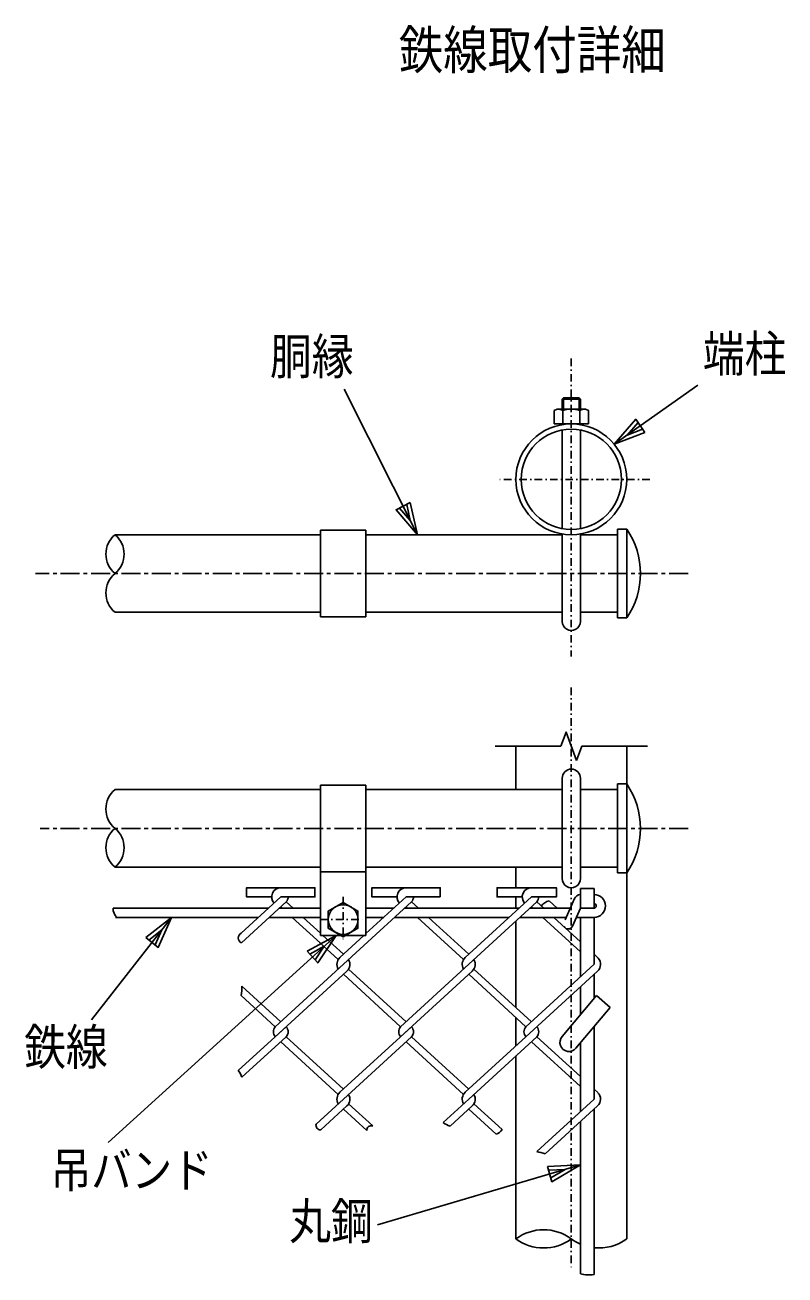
# Model space of a CAD drawing. Units: millimetres, scale not verified. Extents: x -4425 to 4425, y -3150 to 3150.
# Drawn here: x 1141 to 2140, y -1634 to 10 of the extents above; entities that cross this region are included whole.
import ezdxf
from ezdxf.enums import TextEntityAlignment as Align

# ---------------------------------------------------------------- set-up
doc = ezdxf.new("R2010")
doc.units = ezdxf.units.MM
doc.header["$LTSCALE"] = 20
doc.linetypes.add('USER1', pattern=[2, 1.25, -0.25, 0.25, -0.25])
doc.linetypes.add('USER3', pattern=[1.01, 0.5, -0.25, 0.01, -0.25])
doc.layers.add('0-0_1', color=7, linetype='Continuous', lineweight=25)
doc.layers.add('0-1_0', color=7, linetype='Continuous', lineweight=25)
doc.styles.add('ＭＳ ゴシック', font='')
doc.styles.get('ＭＳ ゴシック').set_extended_font_data('MS Gothic')

# ---------------------------------------------------------------- blocks, each defined once
blk = doc.blocks.new('C7')
at = {"layer": '0-0_1', "color": 4}
blk.add_line((122339.4, 48593.4), (120414.3, 52421.7), dxfattribs=at)
blk.add_lwpolyline([(122149.7, 49438.2), (122339.4, 48593.4), (121774.4, 49249.5)], close=True, dxfattribs=at)
blk.add_lwpolyline([(122055.9, 49391), (122150.7, 48968.6), (121868.2, 49296.7)], dxfattribs=at)
blk = doc.blocks.new('C8')
at = {"layer": '0-0_1', "color": 4}
blk.add_line((127511.9, 50975.4), (129713.1, 52526.7), dxfattribs=at)
blk.add_lwpolyline([(128319.5, 51287.7), (127511.9, 50975.4), (128077.6, 51631)], close=True, dxfattribs=at)
blk.add_lwpolyline([(128259, 51373.5), (127855.2, 51217.4), (128138, 51545.2)], dxfattribs=at)
blk = doc.blocks.new('C9')
at = {"layer": '0-0_1', "color": 4}
blk.add_line((120196.4, 38046.8), (114203, 32605.7), dxfattribs=at)
blk.add_lwpolyline([(119433.3, 37637.6), (120196.4, 38046.8), (119715.6, 37326.7)], close=True, dxfattribs=at)
blk.add_lwpolyline([(119503.8, 37559.9), (119885.4, 37764.5), (119645, 37404.4)], dxfattribs=at)
blk = doc.blocks.new('C10')
at = {"layer": '0-0_1', "color": 4}
blk.add_line((115873.9, 38526.8), (113767.1, 35826.7), dxfattribs=at)
blk.add_lwpolyline([(115191.6, 37993.7), (115873.9, 38526.8), (115522.7, 37735.3)], close=True, dxfattribs=at)
blk.add_lwpolyline([(115274.4, 37929.1), (115615.5, 38195.6), (115439.9, 37799.9)], dxfattribs=at)
blk = doc.blocks.new('C11')
at = {"layer": '0-0_1', "color": 4}
blk.add_line((126621.7, 32010.5), (121286.1, 30435), dxfattribs=at)
blk.add_lwpolyline([(125756.6, 31974), (126621.7, 32010.5), (125875.5, 31571.2)], close=True, dxfattribs=at)
blk.add_lwpolyline([(125786.3, 31873.3), (126218.9, 31891.6), (125845.8, 31671.9)], dxfattribs=at)

msp = doc.modelspace()

# ---------------------------------------------------------------- linework, layer by layer
at = {"layer": '0-0_1', "color": 4, "linetype": 'USER3'}
for p, q in [((1859.18, -428.66), (1859.18, -820.43)), ((1962.38, -587.43), (1761.98, -587.43)), ((1859.18, -861.25), (1859.18, -1624.84)), ((1559.18, -1136.66), (1559.18, -1196.66)), ((1529.18, -1166.66), (1589.18, -1166.66))]:
    msp.add_line(p, q, dxfattribs=at)
at = {"layer": '0-0_1'}
for p, q in [((1848.98, -480.03), (1847.18, -481.83)), ((1847.18, -481.83), (1847.18, -495.03)), ((1847.18, -481.83), (1871.18, -481.83)), ((1848.98, -480.03), (1869.38, -480.03)), ((1869.38, -480.03), (1871.18, -481.83)), ((1871.18, -481.83), (1871.18, -495.03)), ((1840.43, -495.03), (1836.68, -496.76)), ((1836.68, -496.76), (1836.68, -514.53)), ((1847.94, -514.53), (1847.94, -496.76)), ((1870.43, -514.53), (1870.43, -496.76)), ((1836.68, -514.53), (1881.68, -514.53)), ((1847.18, -514.53), (1847.18, -515.52)), ((1847.18, -522.53), (1847.18, -652.33)), ((1871.18, -514.53), (1871.18, -515.52)), ((1871.18, -522.53), (1871.18, -652.33)), ((1529.18, -654.33), (1529.18, -768.33)), ((1529.18, -654.33), (1589.18, -654.33)), ((1589.18, -654.33), (1589.18, -768.33)), ((1920.08, -652.83), (1920.08, -769.83)), ((1920.08, -652.83), (1932.08, -652.83)), ((1932.08, -652.83), (1932.08, -769.83)), ((1529.18, -660.33), (1259.18, -660.33)), ((1847.18, -660.33), (1589.18, -660.33)), ((1847.18, -659.34), (1847.18, -774.33)), ((1871.18, -659.34), (1871.18, -774.33)), ((1920.08, -660.33), (1871.18, -660.33)), ((1529.18, -762.33), (1259.18, -762.33)), ((1529.18, -768.33), (1589.18, -768.33)), ((1847.18, -762.33), (1589.18, -762.33)), ((1920.08, -762.33), (1871.18, -762.33)), ((1920.08, -769.83), (1932.08, -769.83)), ((1786.28, -938.66), (1786.28, -995.66)), ((1932.08, -938.66), (1932.08, -988.16)), ((1847.18, -980.66), (1847.18, -1112.66)), ((1871.18, -980.66), (1871.18, -1112.66)), ((1529.18, -995.66), (1259.18, -995.66)), ((1529.18, -989.66), (1529.18, -1187.66)), ((1529.18, -989.66), (1589.18, -989.66)), ((1589.18, -989.66), (1589.18, -1187.66)), ((1847.18, -995.66), (1589.18, -995.66)), ((1920.08, -995.66), (1871.18, -995.66)), ((1920.08, -988.16), (1920.08, -1105.16)), ((1920.08, -988.16), (1932.08, -988.16)), ((1932.08, -988.16), (1932.08, -1105.16)), ((1529.18, -1097.66), (1259.18, -1097.66)), ((1847.18, -1097.66), (1589.18, -1097.66)), ((1786.28, -1097.66), (1786.28, -1124.78)), ((1920.08, -1097.66), (1871.18, -1097.66)), ((1529.18, -1103.66), (1589.18, -1103.66)), ((1920.08, -1105.16), (1932.08, -1105.16)), ((1932.08, -1105.16), (1932.08, -1586.66)), ((1871.06, -1125.87), (1871.06, -1151.66)), ((1871.06, -1125.87), (1889.06, -1125.87)), ((1889.06, -1125.87), (1889.06, -1151.66)), ((1425.16, -1184.41), (1477.13, -1136.78)), ((1425.48, -1197.29), (1484.33, -1143.37)), ((1478.99, -1151.66), (1477.13, -1149.96)), ((1493.38, -1151.66), (1484.33, -1143.37)), ((1589.18, -1185.09), (1641.91, -1136.78)), ((1641.91, -1136.78), (1686.91, -1136.78)), ((1643.76, -1151.66), (1641.91, -1149.96)), ((1658.15, -1151.66), (1649.1, -1143.37)), ((1719.68, -1216.5), (1806.68, -1136.78)), ((1724.29, -1225.45), (1813.87, -1143.37)), ((1786.28, -1136.78), (1786.28, -1151.66)), ((1808.53, -1151.66), (1806.68, -1149.96)), ((1822.92, -1151.66), (1813.87, -1143.37)), ((1840.68, -1151.66), (1830.16, -1142.02)), ((1863.55, -1139.01), (1851.2, -1166.85)), ((1460.89, -1151.66), (1256.97, -1151.66)), ((1447.8, -1163.66), (1259.94, -1163.66)), ((1529.18, -1163.66), (1462.18, -1163.66)), ((1529.18, -1151.66), (1475.28, -1151.66)), ((1529.18, -1197.66), (1492.09, -1163.66)), ((1529.18, -1184.47), (1506.47, -1163.66)), ((1625.66, -1151.66), (1589.18, -1151.66)), ((1612.57, -1163.66), (1589.18, -1163.66)), ((1777.34, -1163.66), (1626.95, -1163.66)), ((1790.43, -1151.66), (1640.05, -1151.66)), ((1717.47, -1219.2), (1656.86, -1163.66)), ((1724.29, -1212.27), (1671.24, -1163.66)), ((1828.18, -1163.66), (1791.73, -1163.66)), ((1857.93, -1151.66), (1804.82, -1151.66)), ((1815.08, -1151.66), (1804.82, -1151.66)), ((1871.06, -1208.96), (1821.63, -1163.66)), ((1852.61, -1163.66), (1828.16, -1163.66)), ((1871.06, -1195.78), (1836.01, -1163.66)), ((1871.06, -1151.66), (1860.53, -1175.4)), ((1889.06, -1163.66), (1865.74, -1163.66)), ((1889.06, -1151.66), (1871.06, -1151.66)), ((1871.06, -1163.66), (1871.06, -1241.95)), ((1889.06, -1163.66), (1889.06, -1225.45)), ((1786.28, -1168.65), (1786.28, -1282.26)), ((1552.7, -1219.2), (1528.03, -1196.6)), ((1529.18, -1187.66), (1589.18, -1187.66)), ((1559.52, -1212.27), (1532.66, -1187.66)), ((1554.91, -1216.5), (1586.38, -1187.66)), ((1894.43, -1217.19), (1889.06, -1212.27)), ((1559.52, -1225.45), (1469.94, -1307.54)), ((1566.34, -1231.71), (1641.91, -1300.95)), ((1724.29, -1225.45), (1634.71, -1307.54)), ((1731.11, -1231.71), (1806.68, -1300.95)), ((1889.06, -1225.45), (1799.48, -1307.54)), ((1564.13, -1234.41), (1469.97, -1320.7)), ((1559.52, -1238.64), (1634.71, -1307.54)), ((1728.9, -1234.41), (1634.74, -1320.7)), ((1724.29, -1238.64), (1799.48, -1307.54)), ((1893.67, -1234.41), (1799.51, -1320.7)), ((1889.06, -1238.64), (1889.06, -1270.25)), ((1425.94, -1254.03), (1477.13, -1300.95)), ((1871.06, -1255.13), (1871.06, -1291.7)), ((1424.96, -1266.32), (1469.94, -1307.54)), ((1892.38, -1266.3), (1846.95, -1320.44)), ((1910.43, -1282.13), (1865.33, -1335.87)), ((1892.38, -1266.3), (1910.43, -1282.13)), ((1786.28, -1295.44), (1786.28, -1332.82)), ((1421.32, -1365.27), (1484.3, -1307.56)), ((1554.91, -1393.85), (1649.07, -1307.56)), ((1889.06, -1307.59), (1889.06, -1402.81)), ((1426.17, -1374.02), (1484.33, -1320.72)), ((1552.7, -1396.56), (1477.13, -1327.31)), ((1559.52, -1389.62), (1484.33, -1320.72)), ((1559.52, -1402.81), (1649.1, -1320.72)), ((1717.47, -1396.56), (1641.91, -1327.31)), ((1724.29, -1389.62), (1649.1, -1320.72)), ((1719.68, -1393.85), (1799.51, -1320.7)), ((1724.29, -1402.81), (1813.87, -1320.72)), ((1871.06, -1386.31), (1806.68, -1327.31)), ((1871.06, -1373.13), (1813.87, -1320.72)), ((1871.06, -1329.04), (1871.06, -1419.3)), ((1786.28, -1346), (1786.28, -1586.66)), ((1893.89, -1394.05), (1889.06, -1389.62)), ((1559.52, -1402.81), (1523.65, -1435.68)), ((1564.13, -1411.76), (1529.62, -1443.39)), ((1566.34, -1409.06), (1598.04, -1438.1)), ((1724.29, -1402.81), (1690.52, -1433.75)), ((1728.9, -1411.76), (1699.74, -1438.49)), ((1731.11, -1409.06), (1768.12, -1442.97)), ((1889.06, -1402.81), (1814.02, -1471.57)), ((1893.67, -1411.76), (1824.85, -1474.83)), ((1559.52, -1415.99), (1590.33, -1444.22)), ((1724.29, -1415.99), (1760.31, -1449)), ((1889.06, -1415.99), (1889.06, -1633.59)), ((1871.06, -1432.48), (1871.06, -1632.61))]:
    msp.add_line(p, q, dxfattribs=at)
at = {"layer": '0-0_1', "color": 4}
for p, q in [((1848.98, -480.03), (1848.98, -495.03)), ((1869.38, -480.03), (1869.38, -495.03)), ((1759.18, -938.66), (1845.5, -938.66)), ((1866.02, -957.46), (1872.86, -938.66)), ((1872.86, -938.66), (1959.18, -938.66))]:
    msp.add_line(p, q, dxfattribs=at)
at = {"layer": '0-0_1', "color": 4, "linetype": 'USER1'}
for p, q in [((2012.72, -711.33), (1154.72, -711.33)), ((2012.72, -1046.66), (1160.72, -1046.66))]:
    msp.add_line(p, q, dxfattribs=at)
at = {"layer": '0-0_1'}
for points in [[(1840.43, -495.03), (1877.93, -495.03), (1881.68, -496.76), (1881.68, -514.53)], [(1477.13, -1136.78), (1522.13, -1136.78), (1522.13, -1124.78), (1432.13, -1124.78), (1432.13, -1136.78), (1465.13, -1136.78)], [(1686.91, -1136.78), (1686.91, -1124.78), (1596.91, -1124.78), (1596.91, -1136.78), (1629.91, -1136.78)], [(1806.68, -1136.78), (1839.68, -1136.78), (1839.68, -1124.78), (1761.68, -1124.78), (1761.68, -1136.78), (1794.68, -1136.78)], [(1559.52, -1225.45), (1581.12, -1205.66), (1649.1, -1143.37)]]:
    msp.add_lwpolyline(points, dxfattribs=at)
at = {"layer": '0-0_1', "color": 4}
msp.add_lwpolyline([(1866.02, -957.46), (1852.34, -919.87), (1845.5, -938.66)], dxfattribs=at)
at = {"layer": '0-0_1'}
msp.add_lwpolyline([(1559.18, -1144.14), (1539.68, -1155.4), (1539.68, -1177.92), (1559.18, -1189.18), (1578.68, -1177.92), (1578.68, -1155.4)], close=True, dxfattribs=at)
for centre, radius in [((1859.18, -587.43), 72.9), ((1859.18, -587.43), 66), ((1559.18, -1166.66), 19.5)]:
    msp.add_circle(centre, radius, dxfattribs=at)
for centre, radius, start, end in [((1840.43, -512.17), 17.14, 64.02038, 90), ((1859.18, -532.39), 37.35, 72.4866, 107.51478), ((1877.93, -512.17), 17.14, 90, 115.97954), ((1846.02, -711.33), 104.06, 325.79449, 34.20584), ((1859.18, -774.33), 12, 179.99992, 0), ((1859.18, -980.66), 12, 0, 179.99992), ((1846.02, -1046.66), 104.06, 325.79449, 34.20584), ((1859.18, -1112.66), 12, 179.99992, 0), ((1477.13, -1136.78), 12, 90, 222.50017), ((1641.91, -1136.78), 12, 90, 222.50017), ((1806.68, -1136.78), 12, 90, 222.50017), ((1871.77, -1142.66), 9, 94.52752, 156.07887), ((1889.06, -1148.66), 15, 270, 90), ((1477.13, -1136.78), 9.72, 317.50034, 0.00134), ((1641.91, -1136.78), 9.72, 317.50034, 0.00134), ((1806.68, -1136.78), 9.72, 317.50034, 0.00134), ((1889.06, -1148.66), 3, 270, 90), ((1855.05, -1172.97), 6, 207.26498, 336.07901), ((1563.12, -1225.45), 12.15, 132.50044, 210.96289), ((1727.89, -1225.45), 12.15, 132.50044, 210.96289), ((1555.92, -1225.45), 12.15, 312.50052, 30.96283), ((1720.69, -1225.45), 12.15, 312.50052, 30.96283), ((1885.46, -1225.45), 12.15, 312.50125, 41.72022), ((1477.13, -1314.13), 9.72, 137.49927, 222.50073), ((1477.13, -1314.13), 9.72, 317.50034, 42.50064), ((1641.91, -1314.13), 9.72, 137.49927, 222.50073), ((1641.91, -1314.13), 9.72, 317.50034, 42.50064), ((1806.68, -1314.13), 9.72, 137.49927, 222.50073), ((1806.68, -1314.13), 9.72, 317.50034, 42.50064), ((1856.14, -1328.16), 12, 139.99904, 320.00134), ((1563.12, -1402.81), 12.15, 132.50044, 210.96289), ((1555.92, -1402.81), 12.15, 312.50052, 30.96283), ((1727.89, -1402.81), 12.15, 132.50044, 210.96289), ((1720.69, -1402.81), 12.15, 312.50052, 30.96283), ((1885.46, -1402.81), 12.15, 312.50125, 43.52454)]:
    msp.add_arc(centre, radius, start, end, dxfattribs=at)
at = {"layer": '0-0_1', "color": 4}
for centre, radius, start, end in [((1280.28, -685.83), 33.09, 129.59811, 230.40164), ((1238.09, -685.83), 33.09, 309.59845, 50.40183), ((1280.28, -736.83), 33.09, 129.59836, 230.40189), ((1280.28, -1021.16), 33.09, 129.59811, 230.40164), ((1280.28, -1072.16), 33.09, 129.59836, 230.40189), ((1238.09, -1072.16), 33.09, 309.59845, 50.40155), ((1833.75, -1159.11), 17.47, 101.88753, 144.47858), ((1274.15, -1151.62), 17.51, 180.13562, 223.44575), ((1428.55, -1190.77), 7.21, 118.06473, 244.84522), ((1394.05, -1257.69), 32.09, 344.38525, 6.53153), ((1402.27, -1381.54), 25.05, 17.46593, 40.48177), ((1529.72, -1437.15), 6.25, 166.37213, 269.05505), ((1595.98, -1443.42), 5.71, 68.83014, 188.02585), ((1714.74, -1398.04), 43.14, 235.85553, 249.65012), ((1754.96, -1433.97), 15.95, 289.60766, 325.64575), ((1801.39, -1541.86), 71.02, 70.71227, 80.06109), ((1822.73, -1636.02), 61.36, 53.55557, 126.44482), ((1822.73, -1537.3), 61.36, 233.55557, 306.44443), ((1895.63, -1537.3), 61.36, 233.55563, 246.3927), ((1895.63, -1537.3), 61.36, 263.85135, 306.44482), ((1882.17, -1594.31), 39.88, 253.82394, 279.94732)]:
    msp.add_arc(centre, radius, start, end, dxfattribs=at)

# ---------------------------------------------------------------- block references
at = {"layer": '0-1_0', "xscale": 0.05, "yscale": 0.05}
for name in ['C7', 'C8', 'C10', 'C9', 'C11']:
    msp.add_blockref(name, (-4460.02, -3090), dxfattribs=at)

# ---------------------------------------------------------------- texts
at = {"layer": '0-0_1', "color": 4, "style": 'ＭＳ ゴシック', "width": 0.85}
for s, height, p in [('鉄線取付詳細', 50.44, (1632.34, -62.78)), ('端柱', 47.36, (2032.14, -460.02)), ('胴縁', 47.36, (1463.04, -463.52)), ('鉄線', 47.36, (1139.76, -1372.05)), ('吊バンド', 45.89, (1174.69, -1532.82)), ('丸鋼', 47.36, (1488.28, -1601.37))]:
    msp.add_text(s, height=height, dxfattribs=at).set_placement(p, align=Align.BOTTOM_LEFT)

doc.saveas('drawing.dxf')
